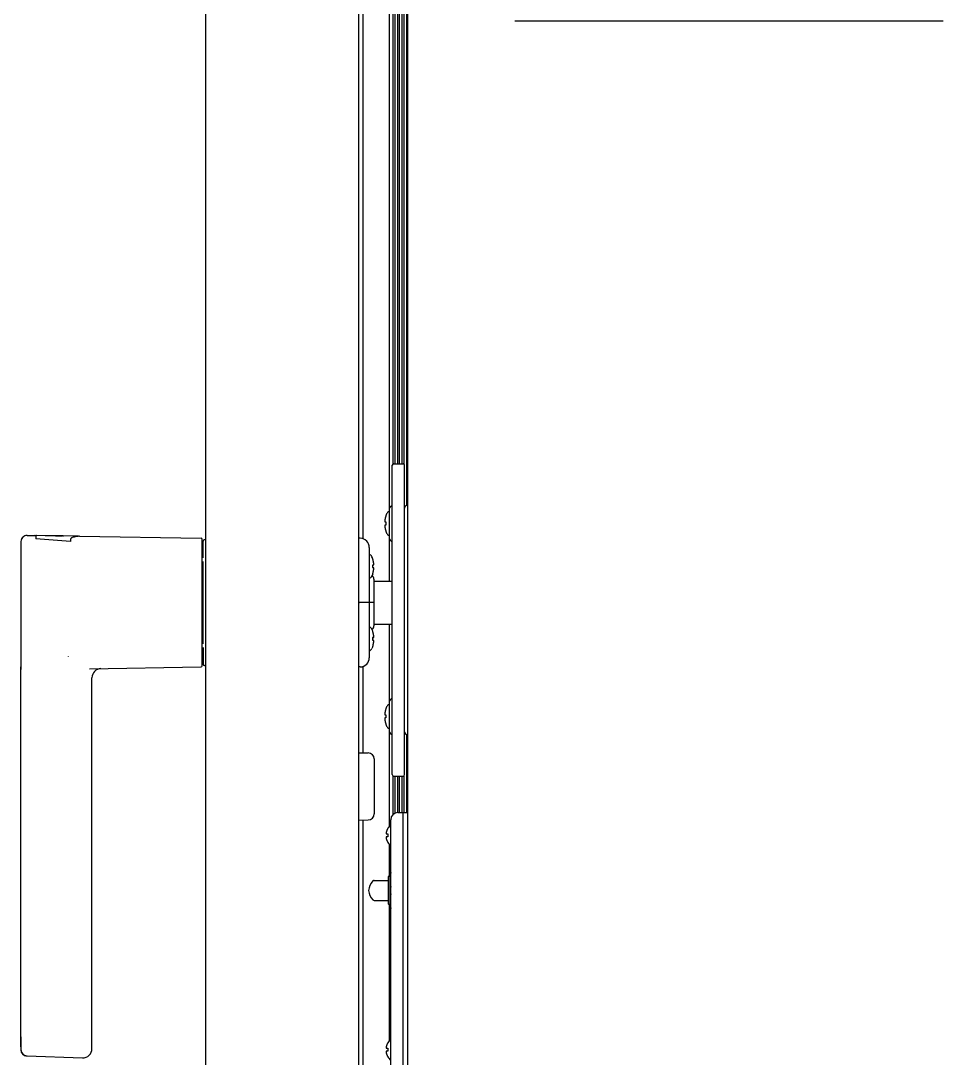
# Model space of a CAD drawing. Header units: millimetres. Extents: x 2355 to 9028, y 2010 to 7655.
# Drawn here: x 4027.5 to 4328.8, y 4721.8 to 5060.6 of the extents above; entities that cross this region are included whole.
import ezdxf

# ---------------------------------------------------------------- set-up
doc = ezdxf.new("R2010")
doc.units = ezdxf.units.MM
doc.header["$LTSCALE"] = 739.2
doc.layers.get('0').update_dxf_attribs({"linetype": 'CONTINUOUS'})
for name, color, linetype in [('02___PRT_ALL_AXES', 7, 'CONTINUOUS'), ('ASSI', 7, 'CONTINUOUS'), ('GEOM', 7, 'CONTINUOUS')]:
    doc.layers.add(name, color=color, linetype=linetype)

msp = doc.modelspace()

# ---------------------------------------------------------------- linework, layer by layer
at = {"color": 7, "linetype": 'Continuous'}
for p, q in [((4087.85, 5688.12), (4087.85, 4053.12)), ((4137.85, 5640.8), (4137.85, 4053.12)), ((4147.85, 5628.87), (4147.85, 4901.13)), ((4149.04, 5579.03), (4149.04, 4915.83)), ((4149.66, 5577.23), (4149.66, 4915.95)), ((4152.64, 5577.76), (4152.64, 4915.85)), ((4153.51, 5578.13), (4153.51, 4902.38)), ((4150.53, 5575.76), (4150.53, 4915.95)), ((4151.15, 5574.98), (4151.15, 4915.95)), ((4152.02, 5574.79), (4152.02, 4915.95)), ((4146.74, 4898.95), (4146.76, 4898.95)), ((4146.41, 4897.38), (4146.41, 4897.35)), ((4146.41, 4896.95), (4146.76, 4896.95)), ((4146.76, 4895.95), (4146.41, 4895.95)), ((4146.41, 4895.52), (4146.41, 4895.45)), ((4029.6, 4892.57), (4032.13, 4892.53)), ((4032.41, 4892.32), (4032.42, 4891.43)), ((4035.54, 4892.47), (4032.65, 4892.52)), ((4046.66, 4892.29), (4086.41, 4891.62)), ((4146.76, 4893.95), (4146.74, 4893.95)), ((4086.75, 4849.96), (4086.75, 4891.27)), ((4087.05, 4885.26), (4087.05, 4890.63)), ((4087.85, 4891.13), (4087.55, 4891.13)), ((4147.85, 4891.76), (4147.85, 4877.62)), ((4142.46, 4884.97), (4142.21, 4885.59)), ((4087.05, 4857.2), (4087.05, 4884.04)), ((4142.44, 4884.96), (4142.46, 4884.96)), ((4142.44, 4882.96), (4142.79, 4882.96)), ((4142.79, 4881.96), (4142.44, 4881.96)), ((4142.79, 4883.03), (4142.79, 4883.05)), ((4142.79, 4881.89), (4142.79, 4881.96)), ((4142.46, 4879.96), (4142.21, 4879.33)), ((4142.46, 4879.96), (4142.44, 4879.96)), ((4142.85, 4877.62), (4148.85, 4877.62)), ((4138.39, 4870.62), (4138.1, 4870.62)), ((4142.46, 4861.28), (4142.21, 4861.9)), ((4142.85, 4863.62), (4148.85, 4863.62)), ((4147.85, 4863.62), (4147.85, 4838.13)), ((4142.44, 4861.27), (4142.46, 4861.27)), ((4142.44, 4859.27), (4142.79, 4859.27)), ((4142.79, 4858.27), (4142.44, 4858.27)), ((4142.79, 4859.34), (4142.79, 4859.37)), ((4142.79, 4858.2), (4142.79, 4858.27)), ((4087.05, 4855.97), (4087.05, 4850.6)), ((4142.46, 4856.27), (4142.21, 4855.65)), ((4142.46, 4856.27), (4142.44, 4856.27)), ((4050, 4849), (4086.41, 4849.61)), ((4087.85, 4850.1), (4087.55, 4850.1)), ((4050.77, 4724.98), (4050.77, 4846.07)), ((4146.74, 4835.95), (4146.76, 4835.95)), ((4146.41, 4834.38), (4146.41, 4834.35)), ((4146.41, 4833.95), (4146.76, 4833.95)), ((4146.76, 4832.95), (4146.41, 4832.95)), ((4146.41, 4832.52), (4146.41, 4832.45)), ((4146.76, 4830.95), (4146.74, 4830.95)), ((4147.85, 4828.76), (4147.85, 4797.54)), ((4153.51, 4827.51), (4153.51, 4802.1)), ((4149.04, 4814.06), (4149.04, 4801.38)), ((4149.66, 4813.95), (4149.66, 4801.81)), ((4150.53, 4813.95), (4150.53, 4802.06)), ((4151.15, 4813.95), (4151.15, 4802.1)), ((4152.02, 4813.95), (4152.02, 4802.11)), ((4152.64, 4814.05), (4152.64, 4802.11)), ((4150.71, 4802.09), (4152.35, 4802.12)), ((4152.35, 4717.12), (4152.35, 4802.12)), ((4152.35, 4802.12), (4153.6, 4802.1)), ((4146.85, 4794.05), (4146.84, 4794.02)), ((4146.85, 4795.19), (4146.85, 4795.12)), ((4146.85, 4795.12), (4147.4, 4795.12)), ((4147.4, 4794.12), (4146.85, 4794.12)), ((4147.37, 4796.92), (4147.4, 4796.92)), ((4147.4, 4792.32), (4147.37, 4792.32)), ((4147.85, 4791.69), (4147.85, 4781.37)), ((4148.1, 4783.6), (4148.11, 4783.62)), ((4148.1, 4783.6), (4148.1, 4769.63)), ((4148.11, 4783.62), (4148.35, 4783.62)), ((4147.6, 4781.12), (4148.1, 4781.62)), ((4147.6, 4772.12), (4147.6, 4781.12)), ((4147.6, 4772.12), (4148.1, 4771.62)), ((4147.85, 4771.87), (4147.85, 4727.54)), ((4148.1, 4769.63), (4148.11, 4769.62)), ((4148.35, 4769.62), (4148.11, 4769.62)), ((4147.37, 4726.92), (4147.4, 4726.92)), ((4146.85, 4724.05), (4146.84, 4724.02)), ((4146.85, 4725.19), (4146.85, 4725.12)), ((4146.85, 4725.12), (4147.4, 4725.12)), ((4147.4, 4724.12), (4146.85, 4724.12)), ((4147.4, 4722.32), (4147.37, 4722.32))]:
    msp.add_line(p, q, dxfattribs=at)
at = {"linetype": 'Continuous'}
msp.add_line((4153.85, 5687.52), (4153.85, 4025.22), dxfattribs=at)
at = {"color": 7, "linetype": 'Continuous'}
for centre, radius, start, end in [((4153.37, 4896.64), 7.01, 160.741, 162.3051), ((4153.35, 4896.65), 7, 155.2801, 160.8179), ((4148.35, 4898.95), 1.5, 109.7221, 155.2801), ((4150.64, 4897.2), 4.24, 177.8846, 178.5233), ((4150.66, 4897.2), 4.26, 178.523, 178.9089), ((4150.67, 4897.2), 4.27, 178.909, 179.4642), ((4150.68, 4897.2), 4.28, 179.464, 180.4068), ((4150.68, 4897.2), 4.27, 180.4067, 180.8922), ((4150.67, 4897.2), 4.26, 180.8923, 181.3639), ((4150.65, 4897.2), 4.24, 181.3637, 181.9484), ((4150.65, 4895.7), 4.24, 178.0516, 178.6363), ((4150.67, 4895.7), 4.26, 178.6361, 179.1077), ((4150.68, 4895.7), 4.27, 179.1077, 179.5933), ((4150.68, 4895.7), 4.28, 179.5932, 180.1029), ((4150.68, 4895.7), 4.28, 180.1029, 180.536), ((4150.67, 4895.7), 4.27, 180.5359, 181.091), ((4150.66, 4895.7), 4.26, 181.091, 181.477), ((4150.64, 4895.7), 4.24, 181.4767, 182.1153), ((4153.55, 4896.6), 7.19, 171.7035, 173.2535), ((4150.58, 4897.2), 4.18, 176.6153, 177.5762), ((4150.62, 4897.2), 4.22, 181.9486, 182.3513), ((4150.58, 4897.19), 4.18, 182.3502, 183.3845), ((4150.58, 4895.7), 4.18, 176.6155, 177.6498), ((4150.62, 4895.7), 4.22, 177.6487, 178.0514), ((4150.62, 4895.7), 4.21, 182.1156, 182.4248), ((4153.55, 4896.29), 7.19, 186.7465, 188.2965), ((4153.5, 4896.61), 7.14, 171.146, 171.7019), ((4153.47, 4896.61), 7.11, 170.1319, 171.1462), ((4153.45, 4896.62), 7.09, 169.4086, 170.1316), ((4153.43, 4896.62), 7.07, 168.5546, 169.4087), ((4153.42, 4896.62), 7.05, 167.713, 168.5545), ((4153.41, 4896.63), 7.04, 166.9813, 167.713), ((4153.4, 4896.63), 7.04, 165.9864, 166.9813), ((4153.39, 4896.63), 7.03, 165.4184, 165.9863), ((4153.38, 4896.63), 7.02, 164.1457, 165.4184), ((4153.38, 4896.63), 7.02, 163.8618, 164.1456), ((4153.38, 4896.63), 7.01, 162.3052, 163.8619), ((4153.91, 4896.45), 7.17, 176.0041, 178.6706), ((4153.92, 4896.45), 7.18, 178.6697, 181.3303), ((4153.91, 4896.45), 7.17, 181.3294, 183.9959), ((4153.5, 4896.28), 7.14, 188.2981, 188.854), ((4153.47, 4896.28), 7.11, 188.8538, 189.8681), ((4153.45, 4896.28), 7.09, 189.8684, 190.5914), ((4153.43, 4896.27), 7.07, 190.5913, 191.4454), ((4153.42, 4896.27), 7.05, 191.4455, 192.287), ((4153.41, 4896.27), 7.04, 192.287, 193.0187), ((4153.4, 4896.27), 7.04, 193.0187, 194.0136), ((4153.39, 4896.26), 7.03, 194.0137, 194.5816), ((4153.38, 4896.26), 7.02, 194.5816, 195.8543), ((4153.38, 4896.26), 7.02, 195.8544, 196.1382), ((4153.38, 4896.26), 7.01, 196.1381, 197.6948), ((4153.37, 4896.26), 7.01, 197.6949, 199.259), ((4153.35, 4896.25), 7, 199.1821, 204.7199), ((4148.35, 4893.95), 1.5, 204.7199, 250.2779), ((3706.11, 616.16), 4287.7, 85.48322, 85.63542), ((4086.4, 4891.27), 0.35, 0.0051, 89.0452), ((4087.55, 4890.63), 0.5, 89.5, 180), ((4140.85, 4884.96), 1.5, 24.7199, 70.2058), ((4135.83, 4882.65), 7.01, 17.6949, 19.259), ((4135.3, 4882.46), 7.16, 2.6647, 3.9969), ((4135.3, 4882.46), 7.16, 356.0031, 357.3351), ((4135.29, 4882.46), 7.18, 1.3328, 2.6648), ((4135.29, 4882.46), 7.18, 357.335, 358.667), ((4135.28, 4882.46), 7.18, 358.6669, 1.3329), ((4135.82, 4882.65), 7.01, 16.1381, 17.6948), ((4135.82, 4882.65), 7.02, 15.8544, 16.1382), ((4135.81, 4882.65), 7.02, 14.5816, 15.8543), ((4135.81, 4882.64), 7.03, 14.0137, 14.5816), ((4135.8, 4882.64), 7.04, 13.0187, 14.0136), ((4135.79, 4882.64), 7.04, 12.287, 13.0187), ((4135.78, 4882.64), 7.05, 11.4455, 12.287), ((4135.77, 4882.64), 7.07, 10.5913, 11.4454), ((4135.75, 4882.63), 7.09, 9.8684, 10.5914), ((4135.73, 4882.63), 7.11, 8.8538, 9.8681), ((4135.7, 4882.62), 7.14, 8.2981, 8.854), ((4135.65, 4882.62), 7.19, 6.7465, 8.2965), ((4138.62, 4883.21), 4.18, 2.3502, 3.3845), ((4138.58, 4883.21), 4.22, 1.9486, 2.3513), ((4138.55, 4883.21), 4.24, 1.3637, 1.9484), ((4138.54, 4883.21), 4.26, 358.523, 358.9089), ((4138.56, 4883.21), 4.24, 357.8846, 358.5233), ((4138.62, 4883.21), 4.18, 356.6153, 357.5762), ((4138.58, 4881.71), 4.21, 2.1156, 2.4248), ((4138.56, 4881.71), 4.24, 1.4767, 2.1153), ((4138.53, 4883.21), 4.26, 0.8923, 1.3639), ((4138.52, 4883.21), 4.27, 0.4067, 0.8922), ((4138.52, 4883.21), 4.28, 359.464, 0.4068), ((4138.53, 4883.21), 4.27, 358.909, 359.4642), ((4140.85, 4879.96), 1.5, 289.7942, 335.2801), ((4135.83, 4882.27), 7.01, 340.741, 342.3051), ((4135.82, 4882.27), 7.01, 342.3052, 343.8619), ((4135.82, 4882.27), 7.02, 343.8618, 344.1456), ((4135.81, 4882.28), 7.02, 344.1457, 345.4184), ((4135.81, 4882.28), 7.03, 345.4184, 345.9863), ((4135.8, 4882.28), 7.04, 345.9864, 346.9813), ((4135.79, 4882.28), 7.04, 346.9813, 347.713), ((4135.78, 4882.28), 7.05, 347.713, 348.5545), ((4135.77, 4882.29), 7.07, 348.5546, 349.4087), ((4135.75, 4882.29), 7.09, 349.4086, 350.1316), ((4135.73, 4882.29), 7.11, 350.1319, 351.1462), ((4135.7, 4882.3), 7.14, 351.146, 351.7019), ((4135.65, 4882.31), 7.19, 351.7035, 353.2535), ((4138.54, 4881.71), 4.26, 1.091, 1.477), ((4138.55, 4881.71), 4.24, 358.0516, 358.6363), ((4138.58, 4881.71), 4.22, 357.6487, 358.0514), ((4138.62, 4881.71), 4.18, 356.6155, 357.6498), ((4138.53, 4881.71), 4.27, 0.5359, 1.091), ((4138.52, 4881.71), 4.28, 0.1029, 0.536), ((4138.52, 4881.71), 4.28, 359.5932, 0.1029), ((4138.52, 4881.71), 4.27, 359.1077, 359.5933), ((4138.53, 4881.71), 4.26, 358.6361, 359.1077), ((4138.1, 4870.87), 0.25, 180, 270), ((4138.1, 4870.37), 0.25, 90, 180), ((4140.85, 4861.27), 1.5, 24.7199, 70.2058), ((4135.83, 4858.96), 7.01, 17.6949, 19.259), ((4135.3, 4858.77), 7.16, 2.6647, 3.9969), ((4135.3, 4858.77), 7.16, 356.0031, 357.3351), ((4135.29, 4858.77), 7.18, 1.3328, 2.6648), ((4135.29, 4858.77), 7.18, 357.335, 358.667), ((4135.28, 4858.77), 7.18, 358.6669, 1.3329), ((4135.82, 4858.96), 7.01, 16.1381, 17.6948), ((4135.82, 4858.96), 7.02, 15.8544, 16.1382), ((4135.81, 4858.96), 7.02, 14.5816, 15.8543), ((4135.81, 4858.96), 7.03, 14.0137, 14.5816), ((4135.8, 4858.95), 7.04, 13.0187, 14.0136), ((4135.79, 4858.95), 7.04, 12.287, 13.0187), ((4135.78, 4858.95), 7.05, 11.4455, 12.287), ((4135.77, 4858.95), 7.07, 10.5913, 11.4454), ((4135.75, 4858.94), 7.09, 9.8684, 10.5914), ((4135.73, 4858.94), 7.11, 8.8538, 9.8681), ((4135.7, 4858.94), 7.14, 8.2981, 8.854), ((4135.65, 4858.93), 7.19, 6.7465, 8.2965), ((4138.62, 4859.53), 4.18, 2.3502, 3.3845), ((4138.58, 4859.52), 4.22, 1.9486, 2.3513), ((4138.55, 4859.52), 4.24, 1.3637, 1.9484), ((4138.54, 4859.52), 4.26, 358.523, 358.9089), ((4138.56, 4859.52), 4.24, 357.8846, 358.5233), ((4138.62, 4859.52), 4.18, 356.6153, 357.5762), ((4138.58, 4858.02), 4.21, 2.1156, 2.4248), ((4138.56, 4858.02), 4.24, 1.4767, 2.1153), ((4138.54, 4858.02), 4.26, 1.091, 1.477), ((4138.53, 4859.52), 4.26, 0.8923, 1.3639), ((4138.52, 4859.52), 4.27, 0.4067, 0.8922), ((4138.52, 4859.52), 4.28, 359.464, 0.4068), ((4138.53, 4859.52), 4.27, 358.909, 359.4642), ((4140.85, 4856.27), 1.5, 289.7942, 335.2801), ((4135.83, 4858.58), 7.01, 340.741, 342.3051), ((4135.82, 4858.59), 7.01, 342.3052, 343.8619), ((4135.82, 4858.59), 7.02, 343.8618, 344.1456), ((4135.81, 4858.59), 7.02, 344.1457, 345.4184), ((4135.81, 4858.59), 7.03, 345.4184, 345.9863), ((4135.8, 4858.59), 7.04, 345.9864, 346.9813), ((4135.79, 4858.59), 7.04, 346.9813, 347.713), ((4135.78, 4858.6), 7.05, 347.713, 348.5545), ((4135.77, 4858.6), 7.07, 348.5546, 349.4087), ((4135.75, 4858.6), 7.09, 349.4086, 350.1316), ((4135.73, 4858.61), 7.11, 350.1319, 351.1462), ((4135.7, 4858.61), 7.14, 351.146, 351.7019), ((4135.65, 4858.62), 7.19, 351.7035, 353.2535), ((4138.55, 4858.02), 4.24, 358.0516, 358.6363), ((4138.58, 4858.02), 4.22, 357.6487, 358.0514), ((4138.62, 4858.02), 4.18, 356.6155, 357.6498), ((4138.53, 4858.02), 4.27, 0.5359, 1.091), ((4138.52, 4858.02), 4.28, 0.1029, 0.536), ((4138.52, 4858.02), 4.28, 359.5932, 0.1029), ((4138.52, 4858.02), 4.27, 359.1077, 359.5933), ((4138.53, 4858.02), 4.26, 358.6361, 359.1077), ((4086.4, 4849.96), 0.35, 270.9547, 359.9928), ((4087.55, 4850.6), 0.5, 180, 270.5), ((4153.55, 4833.6), 7.19, 171.7035, 173.2535), ((4150.58, 4834.2), 4.18, 176.6153, 177.5762), ((4153.5, 4833.61), 7.14, 171.146, 171.7019), ((4153.47, 4833.61), 7.11, 170.1319, 171.1462), ((4153.45, 4833.62), 7.09, 169.4086, 170.1316), ((4153.43, 4833.62), 7.07, 168.5546, 169.4087), ((4153.42, 4833.62), 7.05, 167.713, 168.5545), ((4153.41, 4833.63), 7.04, 166.9813, 167.713), ((4153.4, 4833.63), 7.04, 165.9864, 166.9813), ((4153.39, 4833.63), 7.03, 165.4184, 165.9863), ((4153.38, 4833.63), 7.02, 164.1457, 165.4184), ((4153.38, 4833.63), 7.02, 163.8618, 164.1456), ((4153.38, 4833.63), 7.01, 162.3052, 163.8619), ((4153.37, 4833.64), 7.01, 160.741, 162.3051), ((4153.35, 4833.65), 7, 155.2801, 160.8179), ((4148.35, 4835.95), 1.5, 109.7221, 155.2801), ((4150.64, 4834.2), 4.24, 177.8846, 178.5233), ((4150.66, 4834.2), 4.26, 178.523, 178.9089), ((4150.67, 4834.2), 4.27, 178.909, 179.4642), ((4150.68, 4834.2), 4.28, 179.464, 180.4068), ((4150.68, 4834.2), 4.27, 180.4067, 180.8922), ((4150.67, 4834.2), 4.26, 180.8923, 181.3639), ((4150.65, 4834.2), 4.24, 181.3637, 181.9484), ((4150.65, 4832.7), 4.24, 178.0516, 178.6363), ((4150.67, 4832.7), 4.26, 178.6361, 179.1077), ((4150.68, 4832.7), 4.27, 179.1077, 179.5933), ((4150.68, 4832.7), 4.28, 179.5932, 180.1029), ((4150.68, 4832.7), 4.28, 180.1029, 180.536), ((4150.67, 4832.7), 4.27, 180.5359, 181.091), ((4150.66, 4832.7), 4.26, 181.091, 181.477), ((4150.64, 4832.7), 4.24, 181.4767, 182.1153), ((4150.62, 4834.2), 4.22, 181.9486, 182.3513), ((4150.58, 4834.19), 4.18, 182.3502, 183.3845), ((4150.58, 4832.7), 4.18, 176.6155, 177.6498), ((4150.62, 4832.7), 4.22, 177.6487, 178.0514), ((4150.62, 4832.7), 4.21, 182.1156, 182.4248), ((4153.55, 4833.29), 7.19, 186.7465, 188.2965), ((4153.5, 4833.28), 7.14, 188.2981, 188.854), ((4153.47, 4833.28), 7.11, 188.8538, 189.8681), ((4153.45, 4833.28), 7.09, 189.8684, 190.5914), ((4153.43, 4833.27), 7.07, 190.5913, 191.4454), ((4153.42, 4833.27), 7.05, 191.4455, 192.287), ((4153.41, 4833.27), 7.04, 192.287, 193.0187), ((4153.4, 4833.27), 7.04, 193.0187, 194.0136), ((4153.39, 4833.26), 7.03, 194.0137, 194.5816), ((4153.38, 4833.26), 7.02, 194.5816, 195.8543), ((4153.38, 4833.26), 7.02, 195.8544, 196.1382), ((4153.38, 4833.26), 7.01, 196.1381, 197.6948), ((4153.37, 4833.26), 7.01, 197.6949, 199.259), ((4153.91, 4833.45), 7.17, 176.0041, 178.6706), ((4153.92, 4833.45), 7.18, 178.6697, 181.3303), ((4153.91, 4833.45), 7.17, 181.3294, 183.9959), ((4153.35, 4833.25), 7, 199.1821, 204.7199), ((4148.35, 4830.95), 1.5, 204.7199, 250.2779), ((4153.6, 4801.85), 0.25, 0, 89), ((4148.82, 4795.37), 1.98, 174.8627, 175.7144), ((4148.81, 4795.37), 1.97, 175.714, 176.9767), ((4148.8, 4795.37), 1.96, 176.9771, 178.0037), ((4148.79, 4795.37), 1.95, 178.0037, 179.0738), ((4148.79, 4795.37), 1.95, 179.0741, 181.1541), ((4148.79, 4795.37), 1.95, 181.1544, 182.3767), ((4148.8, 4795.37), 1.96, 182.3765, 183.2159), ((4148.81, 4795.37), 1.97, 183.2166, 184.6016), ((4148.82, 4795.37), 1.98, 184.6009, 185.2558), ((4148.81, 4793.87), 1.97, 175.3984, 176.7833), ((4148.8, 4793.87), 1.96, 176.7841, 177.6235), ((4148.79, 4793.87), 1.96, 177.6233, 178.8455), ((4148.79, 4793.87), 1.95, 178.8459, 180.9258), ((4148.79, 4793.87), 1.95, 180.9261, 181.9964), ((4148.8, 4793.87), 1.96, 181.9964, 183.0228), ((4148.81, 4793.87), 1.97, 183.0233, 184.286), ((4151.35, 4794.47), 4.64, 163.6036, 165.6824), ((4148.84, 4795.36), 2.01, 172.7256, 174.8598), ((4148.84, 4793.86), 2.01, 172.7259, 174.7415), ((4151.38, 4794.46), 4.67, 162.6228, 163.6051), ((4151.39, 4794.46), 4.68, 161.535, 162.6227), ((4151.41, 4794.45), 4.7, 159.4813, 161.5344), ((4151.42, 4794.45), 4.72, 158.9977, 159.4819), ((4151.43, 4794.44), 4.72, 157.4524, 158.9975), ((4151.43, 4794.44), 4.73, 156.6826, 157.4526), ((4151.44, 4794.44), 4.73, 155.4278, 156.6825), ((4151.44, 4794.44), 4.74, 154.4598, 155.4278), ((4151.45, 4794.44), 4.74, 153.3188, 154.4598), ((4151.45, 4794.43), 4.75, 151.9926, 153.3187), ((4151.45, 4794.43), 4.75, 151.0316, 151.9926), ((4151.46, 4794.43), 4.75, 148.4659, 151.0313), ((4151.16, 4794.62), 3.79, 172.4013, 187.5987), ((4148.82, 4793.87), 1.98, 184.2856, 185.1372), ((4148.84, 4793.87), 2.01, 185.1401, 187.2744), ((4151.35, 4794.76), 4.64, 194.3176, 196.3964), ((4151.38, 4794.77), 4.67, 196.3949, 197.3772), ((4151.39, 4794.78), 4.68, 197.3773, 198.465), ((4151.41, 4794.78), 4.7, 198.4656, 200.5187), ((4151.42, 4794.79), 4.72, 200.5181, 201.0023), ((4151.43, 4794.79), 4.72, 201.0025, 202.5476), ((4151.43, 4794.79), 4.73, 202.5474, 203.3174), ((4151.44, 4794.79), 4.73, 203.3175, 204.5722), ((4151.44, 4794.8), 4.74, 204.5722, 205.5402), ((4151.45, 4794.8), 4.74, 205.5402, 206.6812), ((4151.45, 4794.8), 4.75, 206.6813, 208.0074), ((4151.45, 4794.8), 4.75, 208.0074, 208.9684), ((4151.46, 4794.8), 4.75, 208.9687, 211.5341), ((4146.08, 4776.18), 5, 134.974, 175.0271), ((4142.9, 4779.37), 0.5, 90, 134.974), ((4146.08, 4777.05), 5, 184.9729, 225.026), ((4142.9, 4773.87), 0.5, 225.026, 270), ((4151.41, 4724.45), 4.7, 159.4813, 161.5344), ((4151.42, 4724.45), 4.72, 158.9977, 159.4819), ((4151.43, 4724.44), 4.72, 157.4524, 158.9975), ((4151.43, 4724.44), 4.73, 156.6826, 157.4526), ((4151.44, 4724.44), 4.73, 155.4278, 156.6825), ((4151.44, 4724.44), 4.74, 154.4598, 155.4278), ((4151.45, 4724.44), 4.74, 153.3188, 154.4598), ((4151.45, 4724.43), 4.75, 151.9926, 153.3187), ((4151.45, 4724.43), 4.75, 151.0316, 151.9926), ((4151.46, 4724.43), 4.75, 148.4659, 151.0313), ((4148.82, 4725.37), 1.98, 174.8627, 175.7144), ((4148.81, 4725.37), 1.97, 175.714, 176.9767), ((4148.8, 4725.37), 1.96, 176.9771, 178.0037), ((4148.79, 4725.37), 1.95, 178.0037, 179.0738), ((4148.79, 4725.37), 1.95, 179.0741, 181.1541), ((4148.79, 4725.37), 1.95, 181.1544, 182.3767), ((4148.8, 4725.37), 1.96, 182.3765, 183.2159), ((4148.81, 4725.37), 1.97, 183.2166, 184.6016), ((4148.82, 4725.37), 1.98, 184.6009, 185.2558), ((4148.81, 4723.87), 1.97, 175.3984, 176.7833), ((4148.8, 4723.87), 1.96, 176.7841, 177.6235), ((4148.79, 4723.87), 1.96, 177.6233, 178.8455), ((4148.79, 4723.87), 1.95, 178.8459, 180.9258), ((4148.79, 4723.87), 1.95, 180.9261, 181.9964), ((4148.8, 4723.87), 1.96, 181.9964, 183.0228), ((4148.81, 4723.87), 1.97, 183.0233, 184.286), ((4148.82, 4723.87), 1.98, 184.2856, 185.1372), ((4151.35, 4724.47), 4.64, 163.6036, 165.6824), ((4148.84, 4725.36), 2.01, 172.7256, 174.8598), ((4148.84, 4723.86), 2.01, 172.7259, 174.7415), ((4148.84, 4723.87), 2.01, 185.1401, 187.2744), ((4151.35, 4724.76), 4.64, 194.3176, 196.3964), ((4151.38, 4724.46), 4.67, 162.6228, 163.6051), ((4151.38, 4724.77), 4.67, 196.3949, 197.3772), ((4151.39, 4724.46), 4.68, 161.535, 162.6227), ((4151.39, 4724.78), 4.68, 197.3773, 198.465), ((4151.41, 4724.78), 4.7, 198.4656, 200.5187), ((4151.42, 4724.79), 4.72, 200.5181, 201.0023), ((4151.43, 4724.79), 4.72, 201.0025, 202.5476), ((4151.43, 4724.79), 4.73, 202.5474, 203.3174), ((4151.44, 4724.79), 4.73, 203.3175, 204.5722), ((4151.44, 4724.8), 4.74, 204.5722, 205.5402), ((4151.45, 4724.8), 4.74, 205.5402, 206.6812), ((4151.45, 4724.8), 4.75, 206.6813, 208.0074), ((4151.16, 4724.62), 3.79, 172.4013, 187.5987), ((4151.45, 4724.8), 4.75, 208.0074, 208.9684), ((4151.46, 4724.8), 4.75, 208.9687, 211.5341)]:
    msp.add_arc(centre, radius, start, end, dxfattribs=at)
msp.add_open_spline([(4032.41, 4892.32), (4032.34, 4892.42), (4032.24, 4892.53), (4032.13, 4892.53)], degree=3, dxfattribs=at)
for points in [[(4148.35, 4782.51), (4148.19, 4781.72), (4148.02, 4780.12), (4148.19, 4778.51), (4148.35, 4777.72)], [(4148.35, 4775.51), (4148.19, 4774.72), (4148.02, 4773.12), (4148.19, 4771.51), (4148.35, 4770.72)]]:
    msp.add_open_spline(points, degree=3, knots=[0, 0, 0, 0, 0.5, 1, 1, 1, 1], dxfattribs=at)
at = {"layer": '02___PRT_ALL_AXES', "color": 7, "linetype": 'Continuous'}
for p, q in [((4142.85, 4877.62), (4148.85, 4877.62)), ((4142.85, 4863.62), (4148.85, 4863.62))]:
    msp.add_line(p, q, dxfattribs=at)
at = {"layer": 'ASSI', "color": 7, "linetype": 'Continuous'}
for p, q in [((4148.17, 4901.87), (4148.85, 4902.49)), ((4148.17, 4891.02), (4148.85, 4890.41)), ((4086.75, 4885.52), (4087.05, 4885.52)), ((4086.75, 4881.52), (4087.05, 4881.52)), ((4086.75, 4859.71), (4087.05, 4859.71)), ((4086.75, 4855.71), (4087.05, 4855.71)), ((4142.9, 4779.87), (4147.6, 4779.87)), ((4142.9, 4773.37), (4147.6, 4773.37)), ((4148.35, 4754.22), (4148.3, 4754.22)), ((4148.3, 4741.02), (4148.35, 4741.02))]:
    msp.add_line(p, q, dxfattribs=at)
for centre, start, end in [((4151.47, 4794.42), 130.6007, 148.5421), ((4151.47, 4794.82), 211.4579, 229.3993), ((4151.47, 4724.42), 130.6007, 148.5421), ((4151.47, 4724.82), 211.4579, 229.3993)]:
    msp.add_arc(centre, 4.8, start, end, dxfattribs=at)
at = {"layer": 'GEOM', "color": 7, "linetype": 'Continuous'}
for p, q in [((4139.35, 4891.42), (4139.35, 5530.12)), ((4188.91, 5060.62), (4328.79, 5060.62)), ((4149.35, 4915.95), (4152.35, 4915.95)), ((4148.85, 4814.45), (4148.85, 4915.45)), ((4152.85, 4814.45), (4152.85, 4915.45)), ((4148.17, 4901.87), (4148.85, 4902.49)), ((4147.85, 4901.13), (4147.85, 4891.76)), ((4029.58, 4892.57), (4029.57, 4892.57)), ((4029.6, 4892.57), (4032.65, 4892.52)), ((4038.46, 4892.42), (4035.54, 4892.47)), ((4038.88, 4892.41), (4041.09, 4892.38)), ((4046.15, 4892.29), (4041.52, 4892.37)), ((4027.54, 4890.62), (4027.51, 4889.62)), ((4027.51, 4889.62), (4027.53, 4887.11)), ((4027.57, 4889.62), (4027.51, 4889.62)), ((4027.57, 4890.57), (4027.57, 4887)), ((4043.71, 4890.99), (4043.72, 4890.55)), ((4043.78, 4891.27), (4043.77, 4890.55)), ((4138.39, 4891.61), (4137.85, 4891.62)), ((4141.35, 4888.61), (4141.35, 4852.62)), ((4148.17, 4891.02), (4148.85, 4890.41)), ((4027.58, 4887), (4027.58, 4849.67)), ((4142.85, 4878.22), (4142.85, 4863.01)), ((4142.85, 4870.62), (4138.39, 4870.62)), ((4043.02, 4852.98), (4043.03, 4852.88)), ((4027.57, 4849.67), (4027.57, 4848.81)), ((4027.58, 4848.81), (4027.58, 4849.67)), ((4027.58, 4725.61), (4027.58, 4848.81)), ((4050, 4849), (4086.41, 4849.61)), ((4138.39, 4849.62), (4137.85, 4849.62)), ((4139.35, 4821.59), (4139.35, 4849.82)), ((4147.85, 4838.13), (4147.85, 4828.76)), ((4148.17, 4838.87), (4148.85, 4839.49)), ((4148.17, 4828.02), (4148.85, 4827.41)), ((4137.85, 4821.62), (4140.98, 4821.56)), ((4142.95, 4819.56), (4142.95, 4801.67)), ((4149.35, 4813.95), (4152.35, 4813.95)), ((4150.71, 4802.09), (4152.35, 4802.12)), ((4137.85, 4799.62), (4140.98, 4799.67)), ((4139.35, 4373.12), (4139.35, 4799.64)), ((4148.35, 4719.55), (4148.35, 4799.69)), ((4148.2, 4741.12), (4148.2, 4754.12)), ((4027.55, 4728.87), (4027.55, 4724.62)), ((4029.51, 4722.62), (4047.66, 4721.98))]:
    msp.add_line(p, q, dxfattribs=at)
msp.add_lwpolyline([(4032.65, 4892.52), (4032.56, 4892.52), (4032.51, 4892.51)], dxfattribs=at)
for centre, radius, start, end in [((4149.35, 4915.45), 0.5, 90, 180), ((4152.35, 4915.45), 0.5, 0.0003, 90), ((4153.85, 4901.45), 1, 90, 180), ((4148.85, 4901.13), 1, 132.5104, 180), ((4029.54, 4890.57), 2, 89.0452, 178.5), ((4032.58, 4892.15), 0.372, 126.6283, 132.2133), ((4032.56, 4892.13), 0.386, 98.6326, 101.2291), ((4041.25, 4875.26), 17.11, 89.0947, 89.9679), ((4046.69, 4886.64), 5.65, 95.3925, 97.2068), ((4138.35, 4888.61), 3, 0, 89.25), ((4148.85, 4891.76), 1, 180, 227.4896), ((4086.55, 4886.07), 0.5, 293.6807, 360), ((4141.35, 4878.22), 1.5, 0, 53.2681), ((4141.35, 4863.01), 1.5, 306.7319, 360), ((4086.55, 4855.16), 0.5, 0, 66.3193), ((4138.35, 4852.62), 3, 270.75, 360), ((4053.77, 4846.07), 3, 90.9548, 180), ((4148.85, 4838.13), 1, 132.5104, 180), ((4148.85, 4828.76), 1, 180, 227.4896), ((4153.85, 4828.45), 1, 180, 270), ((4140.95, 4819.56), 2, 0, 89), ((4149.35, 4814.45), 0.5, 180, 270), ((4152.35, 4814.45), 0.5, 270, 359.9997), ((4140.95, 4801.67), 2, 271, 360), ((4150.75, 4799.69), 2.4, 91, 180), ((4148.3, 4754.12), 0.1, 90, 180), ((4148.3, 4741.12), 0.1, 180, 270), ((4029.56, 4724.62), 2.01, 180.0444, 193.2585), ((4029.55, 4724.62), 2, 180, 268), ((4029.58, 4724.61), 2, 180.006, 267.9939), ((4029.55, 4724.61), 1.99, 193.256, 200.6188), ((4029.55, 4724.62), 2, 200.6405, 210.4294), ((4029.55, 4724.61), 2, 210.4373, 217.7349), ((4029.56, 4724.62), 2.01, 217.7535, 227.6159), ((4029.55, 4724.61), 1.99, 227.6133, 234.794), ((4029.55, 4724.62), 2, 234.8108, 244.9305), ((4029.55, 4724.61), 1.99, 244.9318, 251.9012), ((4029.55, 4724.63), 2.01, 251.9269, 267.9441), ((4047.77, 4724.98), 3, 268, 360)]:
    msp.add_arc(centre, radius, start, end, dxfattribs=at)
msp.add_ellipse((4029.57, 4890.57), major_axis=(2, -0.03), ratio=0.999998, start_param=1.570796, end_param=3.158258, dxfattribs=at)
for points in [[(4032.35, 4892.44), (4032.39, 4892.47), (4032.44, 4892.5), (4032.49, 4892.51)], [(4038.88, 4892.41), (4038.74, 4892.41), (4038.6, 4892.42), (4038.46, 4892.42)], [(4046.66, 4892.29), (4046.49, 4892.29), (4046.32, 4892.28), (4046.16, 4892.26)]]:
    msp.add_open_spline(points, degree=3, dxfattribs=at)
for points, knots in [([(4040.61, 4892.37), (4040.47, 4892.37), (4039.9, 4892.37), (4039.32, 4892.39), (4038.88, 4892.41)], [0, 0, 0, 0, 0.244688, 1, 1, 1, 1]), ([(4041.25, 4892.37), (4041.2, 4892.37), (4040.99, 4892.37), (4040.78, 4892.37), (4040.61, 4892.37)], [0, 0, 0, 0, 0.235928, 1, 1, 1, 1]), ([(4045.98, 4892.24), (4045.85, 4892.23), (4045.28, 4892.14), (4044.73, 4891.98), (4044.31, 4891.84)], [0, 0, 0, 0, 0.23155, 1, 1, 1, 1]), ([(4044.31, 4891.84), (4044.23, 4891.82), (4043.97, 4891.73), (4043.78, 4891.46), (4043.78, 4891.27)], [0, 0, 0, 0, 0.31099, 1, 1, 1, 1])]:
    msp.add_open_spline(points, degree=3, knots=knots, dxfattribs=at)

doc.saveas('drawing.dxf')
